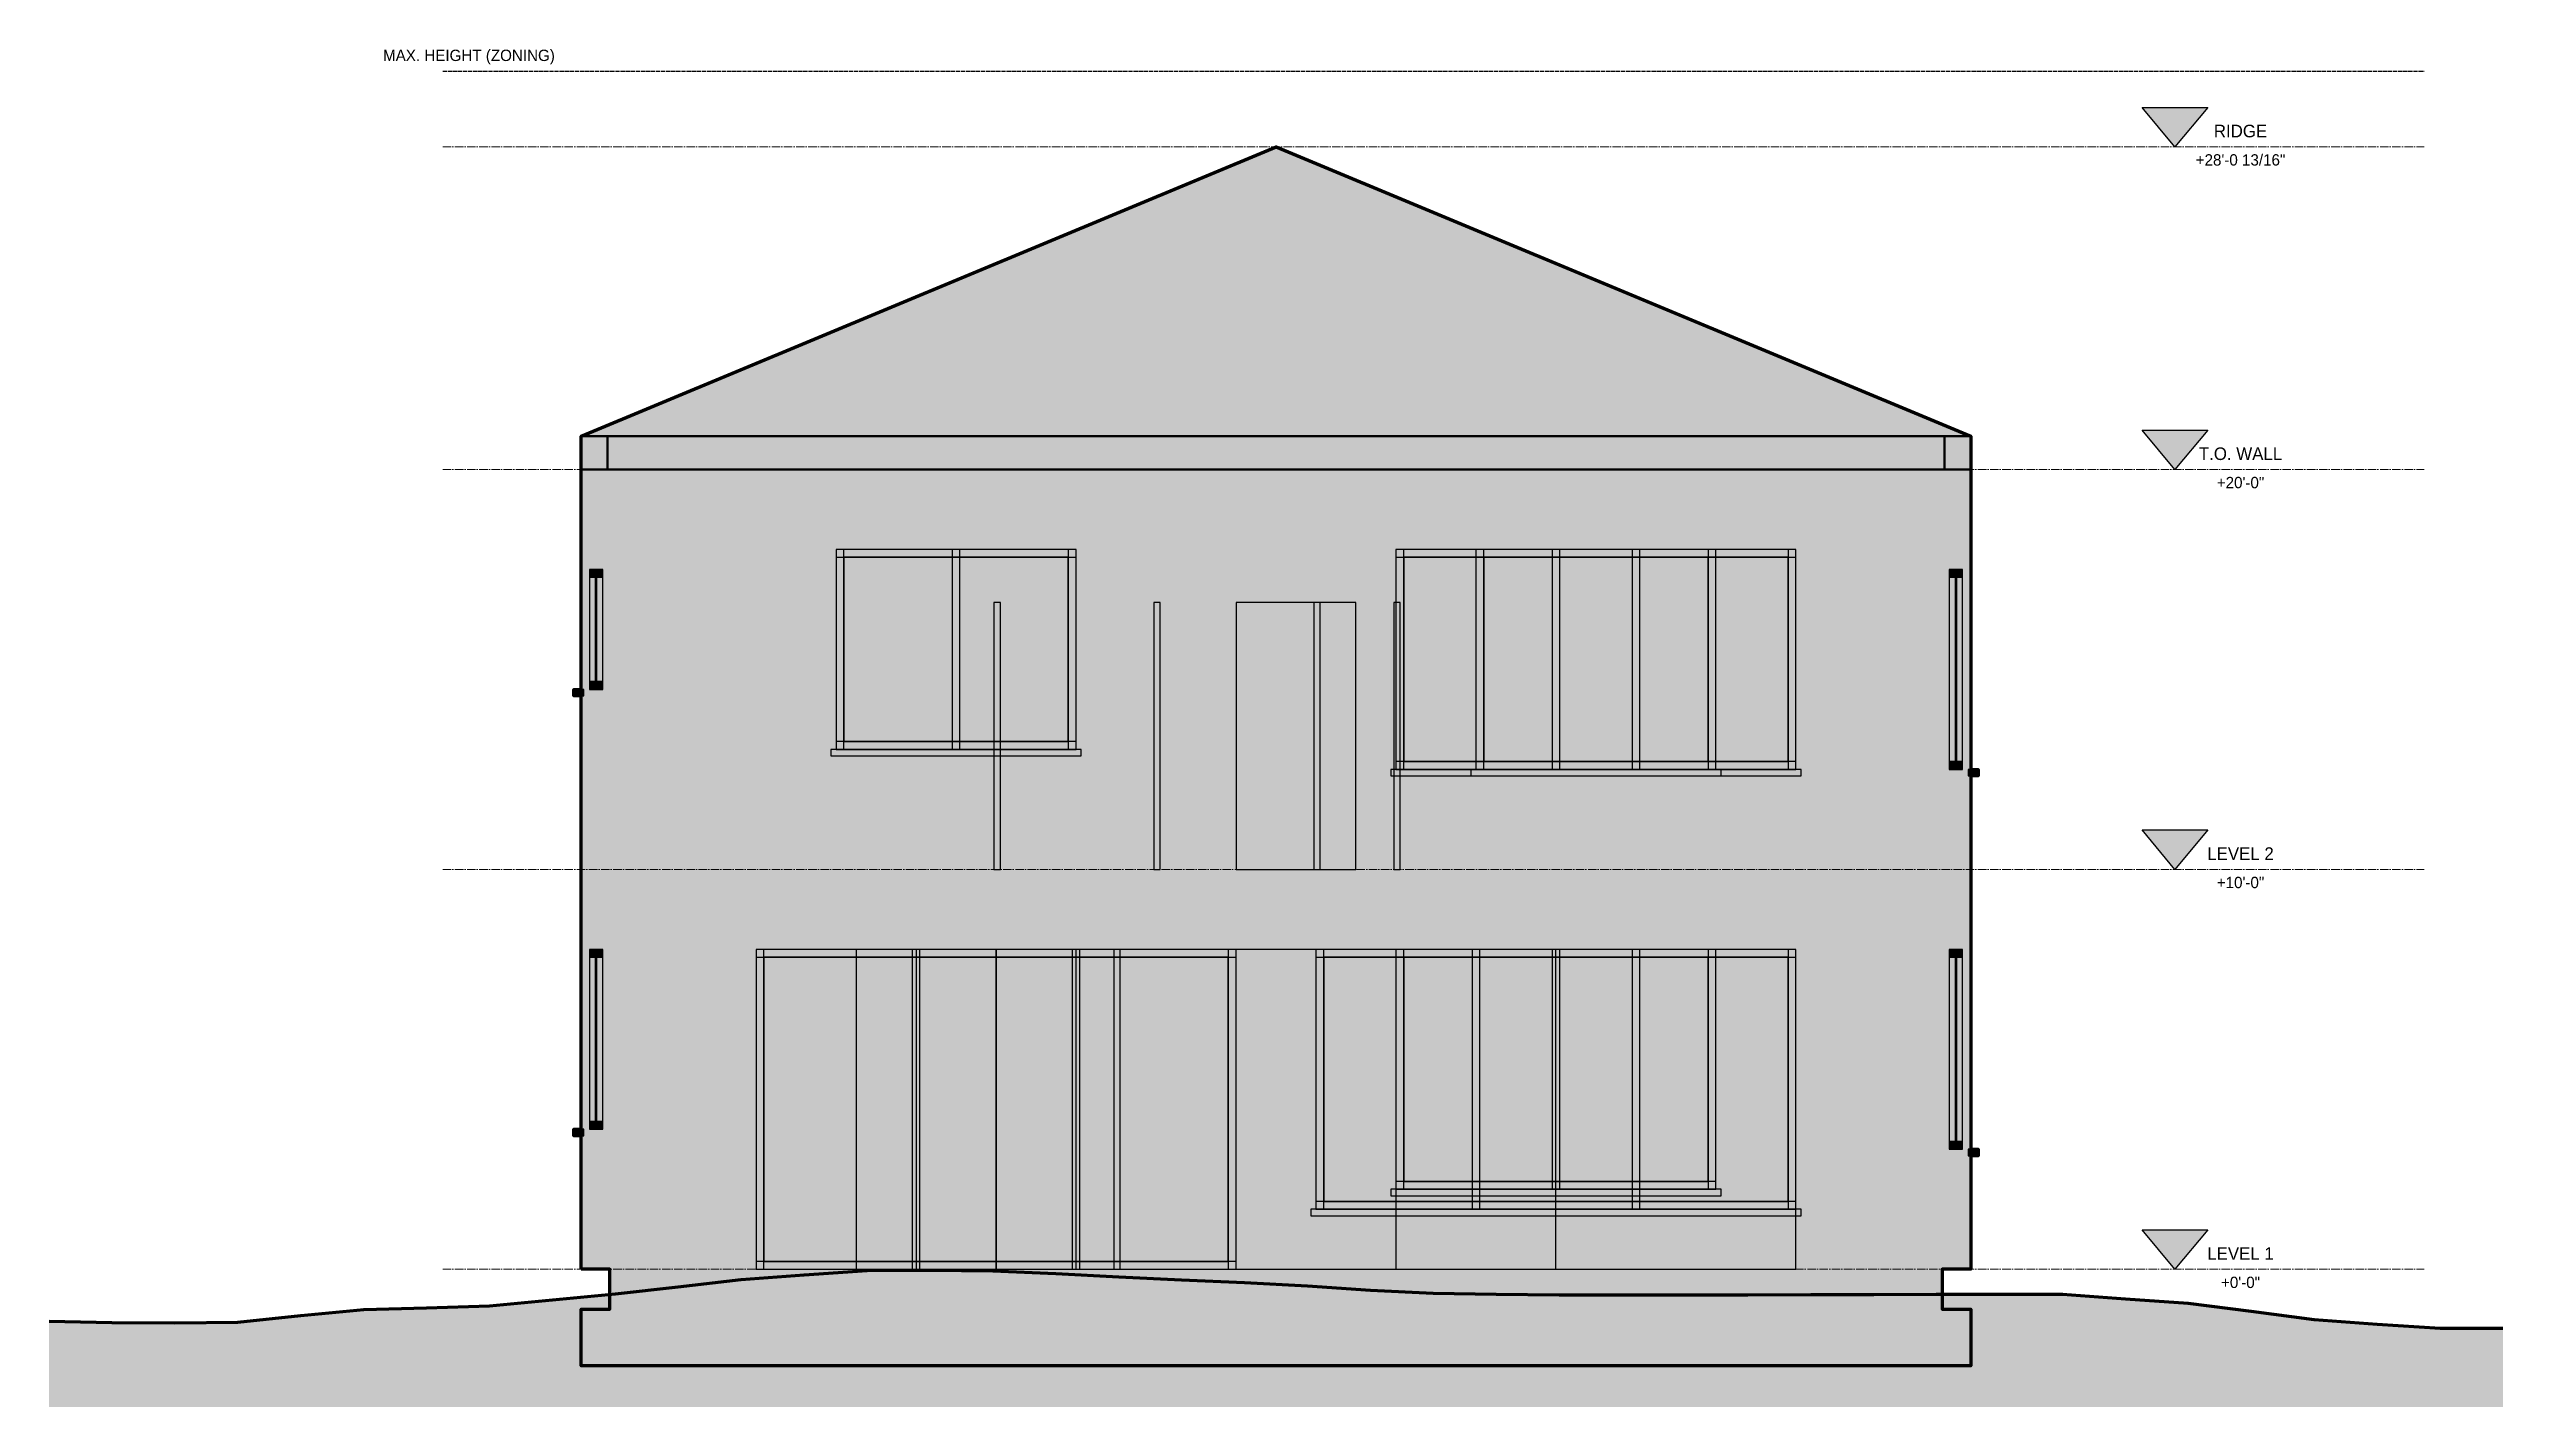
# Model space of a CAD drawing. Header units: inches. Extents: x -368 to 368, y -41 to 367.
import ezdxf
from ezdxf.enums import TextEntityAlignment as Align

# ---------------------------------------------------------------- set-up
doc = ezdxf.new("R2010")
doc.units = ezdxf.units.IN
doc.header["$MEASUREMENT"] = 0
doc.linetypes.add('DASHDOT', pattern=[3.556, 2.54, -0.508, 0, -0.508])
doc.linetypes.add('DASHED', pattern=[1.524, 1.27, -0.254])
for name, color, linetype, lineweight in [('A-ANNO-LEVL', 1, 'DASHDOT', 18), ('A-ANNO-SYMB', 7, 'CONTINUOUS', 25), ('A-ANNO-TEXT', 7, 'CONTINUOUS', 25), ('A-ELEV-FILL', 9, 'CONTINUOUS', 0), ('A-ELEV-OTLN', 7, 'CONTINUOUS', 70), ('A-GLAZ', 4, 'CONTINUOUS', 25), ('A-ROOF', 6, 'CONTINUOUS', 50), ('C-PROP-SBCK', 1, 'DASHED', 25), ('G-GRND', 7, 'CONTINUOUS', 100), ('G-GRND-PATT', 34, 'CONTINUOUS', 0)]:
    doc.layers.add(name, color=color, linetype=linetype, lineweight=lineweight)

msp = doc.modelspace()

# ---------------------------------------------------------------- hatches: boundary and pattern name
at = {"layer": 'A-ANNO-SYMB'}
for points in [[(269.72, 337.29), (259.88, 349.1), (279.56, 349.1)], [(269.72, 240.45), (259.88, 252.27), (279.56, 252.27)], [(269.72, 120.45), (259.88, 132.27), (279.56, 132.27)], [(269.72, 0.45), (259.88, 12.27), (279.56, 12.27)]]:
    msp.add_hatch(color=256, dxfattribs=at).paths.add_polyline_path(points)
at = {"layer": 'A-ELEV-FILL'}
for points in [[(-208.5, 120.45), (-199.5, 120.45), (-199.5, 240.45), (-208.5, 240.45)], [(-208.5, 210.45), (-199.5, 210.45), (-199.5, 240.45), (-208.5, 240.45)], [(-208.5, 120.45), (-199.5, 120.45), (-199.5, 240.45), (-208.5, 240.45)], [(-208.5, 210.45), (-199.5, 210.45), (-199.5, 240.45), (-208.5, 240.45)], [(-208.5, 120.45), (-199.5, 120.45), (-199.5, 240.45), (-208.5, 240.45)], [(-208.5, 120.45), (36, 120.45), (36, 240.45), (-208.5, 240.45)], [(-204, 120.45), (-84, 120.45), (-84, 240.45), (-204, 240.45)], [(-204, 120.45), (-12, 120.45), (-12, 240.45), (-204, 240.45)], [(-199.5, 120.45), (-132, 120.45), (-132, 240.45), (-199.5, 240.45)], [(-132, 216.45), (-60, 216.45), (-60, 240.45), (-132, 240.45)], [(-86.25, 120.45), (-81.75, 120.45), (-81.75, 240.45), (-86.25, 240.45)], [(-86.25, 200.49), (-81.75, 200.49), (-81.75, 240.45), (-86.25, 240.45)], [(-86.25, 120.45), (-81.75, 120.45), (-81.75, 240.45), (-86.25, 240.45)], [(-86.25, 200.49), (-81.75, 200.49), (-81.75, 240.45), (-86.25, 240.45)], [(-86.25, 120.45), (-81.75, 120.45), (-81.75, 240.45), (-86.25, 240.45)], [(-60, 120.45), (60, 120.45), (60, 240.45), (-60, 240.45)], [(-38.25, 120.45), (-33.75, 120.45), (-33.75, 240.45), (-38.25, 240.45)], [(-38.25, 200.49), (-33.75, 200.49), (-33.75, 240.45), (-38.25, 240.45)], [(-38.25, 120.45), (-33.75, 120.45), (-33.75, 240.45), (-38.25, 240.45)], [(-12, 200.49), (24, 200.49), (24, 240.45), (-12, 240.45)], [(9.75, 120.45), (14.25, 120.45), (14.25, 240.45), (9.75, 240.45)], [(9.75, 200.49), (14.25, 200.49), (14.25, 240.45), (9.75, 240.45)], [(9.75, 120.45), (14.25, 120.45), (14.25, 240.45), (9.75, 240.45)], [(12, 120.45), (204, 120.45), (204, 240.45), (12, 240.45)], [(24, 120.45), (204, 120.45), (204, 240.45), (24, 240.45)], [(33.75, 120.45), (38.25, 120.45), (38.25, 240.45), (33.75, 240.45)], [(33.75, 200.49), (38.25, 200.49), (38.25, 240.45), (33.75, 240.45)], [(33.75, 120.45), (38.25, 120.45), (38.25, 240.45), (33.75, 240.45)], [(36, 216.45), (132, 216.45), (132, 240.45), (36, 240.45)], [(60, 216.45), (156, 216.45), (156, 240.45), (60, 240.45)], [(132, 120.45), (199.5, 120.45), (199.5, 240.45), (132, 240.45)], [(156, 120.45), (208.5, 120.45), (208.5, 240.45), (156, 240.45)], [(199.5, 120.45), (208.5, 120.45), (208.5, 240.45), (199.5, 240.45)], [(199.5, 210.45), (208.5, 210.45), (208.5, 240.45), (199.5, 240.45)], [(199.5, 120.45), (208.5, 120.45), (208.5, 240.45), (199.5, 240.45)], [(199.5, 210.45), (208.5, 210.45), (208.5, 240.45), (199.5, 240.45)], [(199.5, 120.45), (208.5, 120.45), (208.5, 240.45), (199.5, 240.45)], [(199.5, 210.45), (208.5, 210.45), (208.5, 240.45), (199.5, 240.45)], [(199.5, 120.45), (208.5, 120.45), (208.5, 240.45), (199.5, 240.45)], [(-208.5, 120.45), (-199.5, 120.45), (-199.5, 174.45), (-208.5, 174.45)], [(-208.5, 120.45), (-199.5, 120.45), (-199.5, 174.45), (-208.5, 174.45)], [(-132, 120.45), (-60, 120.45), (-60, 156.45), (-132, 156.45)], [(36, 120.45), (132, 120.45), (132, 150.45), (36, 150.45)], [(60, 120.45), (156, 120.45), (156, 150.45), (60, 150.45)], [(199.5, 120.45), (208.5, 120.45), (208.5, 150.45), (199.5, 150.45)], [(199.5, 120.45), (208.5, 120.45), (208.5, 150.45), (199.5, 150.45)], [(199.5, 120.45), (208.5, 120.45), (208.5, 150.45), (199.5, 150.45)], [(-208.5, 0.45), (-199.5, 0.45), (-199.5, 120.45), (-208.5, 120.45)], [(-208.5, 96.45), (-199.5, 96.45), (-199.5, 120.45), (-208.5, 120.45)], [(-208.5, 0.45), (-199.5, 0.45), (-199.5, 120.45), (-208.5, 120.45)], [(-208.5, 0.45), (-156, 0.45), (-156, 120.45), (-208.5, 120.45)], [(-204, 0.45), (-108, 0.45), (-108, 120.45), (-204, 120.45)], [(-204, 0.45), (-84, 0.45), (-84, 120.45), (-204, 120.45)], [(-199.89, 108.45), (199.89, 108.45), (199.89, 120.45), (-199.89, 120.45)], [(-199.89, 108.45), (-158.83, 108.45), (-158.83, 120.45), (-199.89, 120.45)], [(-199.5, 0.45), (-126, 0.45), (-126, 120.45), (-199.5, 120.45)], [(-156, 96.45), (-12, 96.45), (-12, 120.45), (-156, 120.45)], [(-126, 96.45), (-84, 96.45), (-84, 120.45), (-126, 120.45)], [(-108, 96.45), (-60, 96.45), (-60, 120.45), (-108, 120.45)], [(-84, 0.45), (12, 0.45), (12, 120.45), (-84, 120.45)], [(-84, 96.45), (84, 96.45), (84, 120.45), (-84, 120.45)], [(-60, 0.45), (36, 0.45), (36, 120.45), (-60, 120.45)], [(-50.25, 0.45), (-45.75, 0.45), (-45.75, 120.45), (-50.25, 120.45)], [(-50.25, 96.45), (-45.75, 96.45), (-45.75, 120.45), (-50.25, 120.45)], [(-50.25, 0.45), (-45.75, 0.45), (-45.75, 120.45), (-50.25, 120.45)], [(-12, 0.45), (36, 0.45), (36, 120.45), (-12, 120.45)], [(12, 96.45), (156, 96.45), (156, 120.45), (12, 120.45)], [(36, 96.45), (156, 96.45), (156, 120.45), (36, 120.45)], [(36, 96.45), (132, 96.45), (132, 120.45), (36, 120.45)], [(84, 0.45), (204, 0.45), (204, 120.45), (84, 120.45)], [(132, 0.45), (199.5, 0.45), (199.5, 120.45), (132, 120.45)], [(156, 0.45), (208.5, 0.45), (208.5, 120.45), (156, 120.45)], [(156, 0.45), (204, 0.45), (204, 120.45), (156, 120.45)], [(199.5, 0.45), (208.5, 0.45), (208.5, 120.45), (199.5, 120.45)], [(199.5, 96.45), (208.5, 96.45), (208.5, 120.45), (199.5, 120.45)], [(199.5, 0.45), (208.5, 0.45), (208.5, 120.45), (199.5, 120.45)], [(199.5, 96.45), (208.5, 96.45), (208.5, 120.45), (199.5, 120.45)], [(199.5, 0.45), (208.5, 0.45), (208.5, 120.45), (199.5, 120.45)], [(-199.2, 0.45), (-160.8, 0.45), (-160.8, 112.95), (-199.2, 112.95)], [(-199.2, 0.45), (-160.8, 0.45), (-160.8, 105.45), (-199.2, 105.45)], [(-199.2, 0.45), (-160.8, 0.45), (-160.8, 97.95), (-199.2, 97.95)], [(-199.2, 0.45), (-160.8, 0.45), (-160.8, 90.45), (-199.2, 90.45)], [(-199.2, 0.45), (-160.8, 0.45), (-160.8, 82.95), (-199.2, 82.95)], [(-199.2, 0.45), (-160.8, 0.45), (-160.8, 75.45), (-199.2, 75.45)], [(-199.2, 0.45), (-160.8, 0.45), (-160.8, 67.95), (-199.2, 67.95)], [(-199.2, 0.45), (-160.8, 0.45), (-160.8, 60.45), (-199.2, 60.45)], [(-199.2, 0.45), (-160.8, 0.45), (-160.8, 52.95), (-199.2, 52.95)], [(-199.2, 0.45), (-160.8, 0.45), (-160.8, 45.45), (-199.2, 45.45)], [(-208.5, 0.45), (-199.5, 0.45), (-199.5, 42.45), (-208.5, 42.45)], [(-199.2, 0.45), (-160.8, 0.45), (-160.8, 37.95), (-199.2, 37.95)], [(-199.2, 0.45), (-160.8, 0.45), (-160.8, 30.45), (-199.2, 30.45)], [(199.5, 0.45), (208.5, 0.45), (208.5, 36.45), (199.5, 36.45)], [(199.5, 0.45), (208.5, 0.45), (208.5, 36.45), (199.5, 36.45)], [(-199.2, 0.45), (-160.8, 0.45), (-160.8, 22.95), (-199.2, 22.95)], [(36, 0.45), (132, 0.45), (132, 24.45), (36, 24.45)], [(-199.2, 0.45), (-160.8, 0.45), (-160.8, 15.45), (-199.2, 15.45)], [(12, 0.45), (156, 0.45), (156, 18.45), (12, 18.45)], [(-199.2, 0.45), (-160.8, 0.45), (-160.8, 7.95), (-199.2, 7.95)], [(-199.89, -11.55), (199.89, -11.55), (199.89, 0.45), (-199.89, 0.45)], [(-208.5, -28.52), (208.5, -28.52), (208.5, -11.55), (-208.5, -11.55)]]:
    msp.add_hatch(color=256, dxfattribs=at).paths.add_polyline_path(points)
at = {"layer": 'A-GLAZ'}
for points in [[(-132, 214.09), (-60, 214.09), (-60, 216.45), (-132, 216.45)], [(-132, 156.45), (-129.64, 156.45), (-129.64, 216.45), (-132, 216.45)], [(-129.64, 158.82), (-62.36, 158.82), (-62.36, 214.09), (-129.64, 214.09)], [(-97.18, 156.45), (-94.82, 156.45), (-94.82, 216.45), (-97.18, 216.45)], [(-62.36, 156.45), (-60, 156.45), (-60, 216.45), (-62.36, 216.45)], [(36, 214.09), (132, 214.09), (132, 216.45), (36, 216.45)], [(36, 150.45), (38.36, 150.45), (38.36, 216.45), (36, 216.45)], [(38.36, 152.82), (129.64, 152.82), (129.64, 214.09), (38.36, 214.09)], [(60, 214.09), (156, 214.09), (156, 216.45), (60, 216.45)], [(60, 150.45), (62.36, 150.45), (62.36, 216.45), (60, 216.45)], [(62.36, 152.82), (153.64, 152.82), (153.64, 214.09), (62.36, 214.09)], [(82.82, 150.45), (85.18, 150.45), (85.18, 216.45), (82.82, 216.45)], [(106.82, 150.45), (109.18, 150.45), (109.18, 216.45), (106.82, 216.45)], [(129.64, 150.45), (132, 150.45), (132, 216.45), (129.64, 216.45)], [(153.64, 150.45), (156, 150.45), (156, 216.45), (153.64, 216.45)], [(-205.97, 174.45), (-202.03, 174.45), (-202.03, 210.45), (-205.97, 210.45)], [(-205.97, 208.09), (-202.03, 208.09), (-202.03, 210.45), (-205.97, 210.45)], [(-205.97, 174.45), (-202.03, 174.45), (-202.03, 210.45), (-205.97, 210.45)], [(-205.97, 174.45), (-202.03, 174.45), (-202.03, 210.45), (-205.97, 210.45)], [(-205.97, 208.09), (-202.03, 208.09), (-202.03, 210.45), (-205.97, 210.45)], [(-205.97, 174.45), (-202.03, 174.45), (-202.03, 210.45), (-205.97, 210.45)], [(-204.24, 176.82), (-203.76, 176.82), (-203.76, 208.09), (-204.24, 208.09)], [(-204.24, 176.82), (-203.76, 176.82), (-203.76, 208.09), (-204.24, 208.09)], [(202.03, 150.45), (205.97, 150.45), (205.97, 210.45), (202.03, 210.45)], [(202.03, 150.45), (205.97, 150.45), (205.97, 210.45), (202.03, 210.45)], [(202.03, 208.09), (205.97, 208.09), (205.97, 210.45), (202.03, 210.45)], [(202.03, 150.45), (205.97, 150.45), (205.97, 210.45), (202.03, 210.45)], [(202.03, 150.45), (205.97, 150.45), (205.97, 210.45), (202.03, 210.45)], [(202.03, 150.45), (205.97, 150.45), (205.97, 210.45), (202.03, 210.45)], [(202.03, 208.09), (205.97, 208.09), (205.97, 210.45), (202.03, 210.45)], [(202.03, 150.45), (205.97, 150.45), (205.97, 210.45), (202.03, 210.45)], [(202.03, 150.45), (205.97, 150.45), (205.97, 210.45), (202.03, 210.45)], [(202.03, 150.45), (205.97, 150.45), (205.97, 210.45), (202.03, 210.45)], [(202.03, 208.09), (205.97, 208.09), (205.97, 210.45), (202.03, 210.45)], [(202.03, 150.45), (205.97, 150.45), (205.97, 210.45), (202.03, 210.45)], [(203.76, 152.82), (204.24, 152.82), (204.24, 208.09), (203.76, 208.09)], [(203.76, 152.82), (204.24, 152.82), (204.24, 208.09), (203.76, 208.09)], [(203.76, 152.82), (204.24, 152.82), (204.24, 208.09), (203.76, 208.09)], [(-84.68, 120.45), (-82.71, 120.45), (-82.71, 200.49), (-84.68, 200.49)], [(-84.68, 120.45), (-82.71, 120.45), (-82.71, 200.49), (-84.68, 200.49)], [(-36.68, 120.45), (-34.71, 120.45), (-34.71, 200.49), (-36.68, 200.49)], [(-12, 120.45), (24, 120.45), (24, 200.49), (-12, 200.49)], [(11.32, 120.45), (13.29, 120.45), (13.29, 200.49), (11.32, 200.49)], [(35.32, 120.45), (37.29, 120.45), (37.29, 200.49), (35.32, 200.49)], [(-205.97, 174.45), (-202.03, 174.45), (-202.03, 176.82), (-205.97, 176.82)], [(-205.97, 174.45), (-202.03, 174.45), (-202.03, 176.82), (-205.97, 176.82)], [(-210.67, 172.49), (-207.71, 172.49), (-207.71, 174.45), (-210.67, 174.45)], [(-210.67, 172.49), (-207.71, 172.49), (-207.71, 174.45), (-210.67, 174.45)], [(-133.57, 154.49), (-58.43, 154.49), (-58.43, 156.45), (-133.57, 156.45)], [(-132, 156.45), (-60, 156.45), (-60, 158.82), (-132, 158.82)], [(34.43, 148.49), (133.57, 148.49), (133.57, 150.45), (34.43, 150.45)], [(36, 150.45), (132, 150.45), (132, 152.82), (36, 152.82)], [(58.43, 148.49), (157.57, 148.49), (157.57, 150.45), (58.43, 150.45)], [(60, 150.45), (156, 150.45), (156, 152.82), (60, 152.82)], [(202.03, 150.45), (205.97, 150.45), (205.97, 152.82), (202.03, 152.82)], [(202.03, 150.45), (205.97, 150.45), (205.97, 152.82), (202.03, 152.82)], [(202.03, 150.45), (205.97, 150.45), (205.97, 152.82), (202.03, 152.82)], [(207.71, 148.49), (210.67, 148.49), (210.67, 150.45), (207.71, 150.45)], [(207.71, 148.49), (210.67, 148.49), (210.67, 150.45), (207.71, 150.45)], [(207.71, 148.49), (210.67, 148.49), (210.67, 150.45), (207.71, 150.45)], [(-205.97, 42.45), (-202.03, 42.45), (-202.03, 96.45), (-205.97, 96.45)], [(-205.97, 42.45), (-202.03, 42.45), (-202.03, 96.45), (-205.97, 96.45)], [(-205.97, 94.09), (-202.03, 94.09), (-202.03, 96.45), (-205.97, 96.45)], [(-205.97, 42.45), (-202.03, 42.45), (-202.03, 96.45), (-205.97, 96.45)], [(-156, 94.09), (-12, 94.09), (-12, 96.45), (-156, 96.45)], [(-156, 0.45), (-153.64, 0.45), (-153.64, 96.45), (-156, 96.45)], [(-126, 0.45), (-84, 0.45), (-84, 96.45), (-126, 96.45)], [(-109.18, 0.45), (-106.82, 0.45), (-106.82, 96.45), (-109.18, 96.45)], [(-108, 0.45), (-60, 0.45), (-60, 96.45), (-108, 96.45)], [(-84, 0.45), (84, 0.45), (84, 96.45), (-84, 96.45)], [(-61.18, 0.45), (-58.82, 0.45), (-58.82, 96.45), (-61.18, 96.45)], [(-48.68, 0.45), (-46.71, 0.45), (-46.71, 96.45), (-48.68, 96.45)], [(-14.36, 0.45), (-12, 0.45), (-12, 96.45), (-14.36, 96.45)], [(12, 94.09), (156, 94.09), (156, 96.45), (12, 96.45)], [(12, 18.45), (14.36, 18.45), (14.36, 96.45), (12, 96.45)], [(36, 0.45), (156, 0.45), (156, 96.45), (36, 96.45)], [(36, 94.09), (132, 94.09), (132, 96.45), (36, 96.45)], [(36, 24.45), (38.36, 24.45), (38.36, 96.45), (36, 96.45)], [(58.82, 18.45), (61.18, 18.45), (61.18, 96.45), (58.82, 96.45)], [(82.82, 24.45), (85.18, 24.45), (85.18, 96.45), (82.82, 96.45)], [(106.82, 18.45), (109.18, 18.45), (109.18, 96.45), (106.82, 96.45)], [(129.64, 24.45), (132, 24.45), (132, 96.45), (129.64, 96.45)], [(153.64, 18.45), (156, 18.45), (156, 96.45), (153.64, 96.45)], [(202.03, 36.45), (205.97, 36.45), (205.97, 96.45), (202.03, 96.45)], [(202.03, 94.09), (205.97, 94.09), (205.97, 96.45), (202.03, 96.45)], [(202.03, 36.45), (205.97, 36.45), (205.97, 96.45), (202.03, 96.45)], [(202.03, 36.45), (205.97, 36.45), (205.97, 96.45), (202.03, 96.45)], [(202.03, 36.45), (205.97, 36.45), (205.97, 96.45), (202.03, 96.45)], [(202.03, 94.09), (205.97, 94.09), (205.97, 96.45), (202.03, 96.45)], [(202.03, 36.45), (205.97, 36.45), (205.97, 96.45), (202.03, 96.45)], [(-204.24, 44.82), (-203.76, 44.82), (-203.76, 94.09), (-204.24, 94.09)], [(-153.64, 2.82), (-14.36, 2.82), (-14.36, 94.09), (-153.64, 94.09)], [(14.36, 20.82), (153.64, 20.82), (153.64, 94.09), (14.36, 94.09)], [(38.36, 26.82), (129.64, 26.82), (129.64, 94.09), (38.36, 94.09)], [(203.76, 38.82), (204.24, 38.82), (204.24, 94.09), (203.76, 94.09)], [(203.76, 38.82), (204.24, 38.82), (204.24, 94.09), (203.76, 94.09)], [(-205.97, 42.45), (-202.03, 42.45), (-202.03, 44.82), (-205.97, 44.82)], [(-210.67, 40.49), (-207.71, 40.49), (-207.71, 42.45), (-210.67, 42.45)], [(202.03, 36.45), (205.97, 36.45), (205.97, 38.82), (202.03, 38.82)], [(202.03, 36.45), (205.97, 36.45), (205.97, 38.82), (202.03, 38.82)], [(207.71, 34.49), (210.67, 34.49), (210.67, 36.45), (207.71, 36.45)], [(207.71, 34.49), (210.67, 34.49), (210.67, 36.45), (207.71, 36.45)], [(34.43, 22.49), (133.57, 22.49), (133.57, 24.45), (34.43, 24.45)], [(36, 24.45), (132, 24.45), (132, 26.82), (36, 26.82)], [(10.43, 16.49), (157.57, 16.49), (157.57, 18.45), (10.43, 18.45)], [(12, 18.45), (156, 18.45), (156, 20.82), (12, 20.82)], [(-156, 0.45), (-12, 0.45), (-12, 2.82), (-156, 2.82)]]:
    msp.add_hatch(color=256, dxfattribs=at).paths.add_polyline_path(points)
at = {"layer": 'A-ROOF'}
for points in [[(0, 337.29), (-208.5, 250.41), (208.5, 250.41)], [(-208.5, 240.45), (208.5, 240.45), (208.5, 250.41), (-208.5, 250.41)], [(-200.63, 240.45), (200.63, 240.45), (200.63, 250.41), (-200.63, 250.41)]]:
    msp.add_hatch(color=256, dxfattribs=at).paths.add_polyline_path(points)
at = {"layer": 'G-GRND-PATT'}
msp.add_hatch(color=256, dxfattribs=at).paths.add_polyline_path([(-368.15, -15.08), (-349.27, -15.54), (-330.39, -15.65), (-311.51, -15.38), (-292.63, -13.46), (-273.75, -11.67), (-254.87, -11.12), (-235.99, -10.56), (-217.11, -8.76), (-198.23, -6.96), (-179.35, -4.8), (-160.47, -2.63), (-141.59, -1.22), (-122.72, 0.04), (-103.84, 0.17), (-84.96, -0.06), (-66.08, -0.8), (-47.2, -1.79), (-28.32, -2.68), (-9.44, -3.49), (9.44, -4.55), (28.32, -5.87), (47.2, -6.76), (66.08, -7.06), (84.96, -7.26), (103.84, -7.26), (122.72, -7.25), (141.59, -7.2), (160.47, -7.15), (179.35, -7.1), (198.23, -7.04), (217.11, -7.04), (235.99, -7.04), (254.87, -8.38), (273.75, -9.73), (292.63, -12.12), (311.51, -14.64), (330.39, -16.06), (349.27, -17.24), (368.15, -17.24), (368.15, -40.86), (-368.15, -40.86), (-368.15, -15.08)])

# ---------------------------------------------------------------- linework, layer by layer
at = {"layer": 'A-ANNO-LEVL'}
for points in [[(-250.04, 337.29), (344.52, 337.29)], [(-250.04, 240.45), (344.52, 240.45)], [(-250.04, 120.45), (344.52, 120.45)], [(-250.04, 0.45), (344.52, 0.45)]]:
    msp.add_lwpolyline(points, dxfattribs=at)
at = {"layer": 'A-ANNO-SYMB'}
for points in [[(269.72, 337.29), (259.88, 349.1), (279.56, 349.1)], [(269.72, 240.45), (259.88, 252.27), (279.56, 252.27)], [(269.72, 120.45), (259.88, 132.27), (279.56, 132.27)], [(269.72, 0.45), (259.88, 12.27), (279.56, 12.27)]]:
    msp.add_lwpolyline(points, close=True, dxfattribs=at)
at = {"layer": 'A-ELEV-OTLN'}
msp.add_lwpolyline([(-208.5, 0.45), (-208.5, 40.49), (-210.67, 40.49), (-210.67, 42.45), (-208.5, 42.45), (-208.5, 96.45), (-208.5, 120.45), (-208.5, 172.49), (-210.67, 172.49), (-210.67, 174.45), (-208.5, 174.45), (-208.5, 210.45), (-208.5, 240.45), (-208.5, 250.41), (0, 337.29), (208.5, 250.41), (208.5, 240.45), (208.5, 210.45), (208.5, 150.45), (210.67, 150.45), (210.67, 148.49), (208.5, 148.49), (208.5, 120.45), (208.5, 96.45), (208.5, 36.45), (210.67, 36.45), (210.67, 34.49), (208.5, 34.49), (208.5, 0.45), (204, 0.45), (199.89, 0.45), (199.89, -11.55), (208.5, -11.55), (208.5, -28.52), (-208.5, -28.52), (-208.5, -11.55), (-199.89, -11.55), (-199.89, 0.45), (-204, 0.45), (-208.5, 0.45)], close=True, dxfattribs=at)
at = {"layer": 'A-GLAZ'}
for points in [[(-132, 214.09), (-60, 214.09), (-60, 216.45), (-132, 216.45)], [(-132, 156.45), (-129.64, 156.45), (-129.64, 216.45), (-132, 216.45)], [(-129.64, 158.82), (-62.36, 158.82), (-62.36, 214.09), (-129.64, 214.09)], [(-97.18, 156.45), (-94.82, 156.45), (-94.82, 216.45), (-97.18, 216.45)], [(-62.36, 156.45), (-60, 156.45), (-60, 216.45), (-62.36, 216.45)], [(36, 214.09), (132, 214.09), (132, 216.45), (36, 216.45)], [(36, 150.45), (38.36, 150.45), (38.36, 216.45), (36, 216.45)], [(38.36, 152.82), (129.64, 152.82), (129.64, 214.09), (38.36, 214.09)], [(60, 214.09), (156, 214.09), (156, 216.45), (60, 216.45)], [(60, 150.45), (62.36, 150.45), (62.36, 216.45), (60, 216.45)], [(62.36, 152.82), (153.64, 152.82), (153.64, 214.09), (62.36, 214.09)], [(82.82, 150.45), (85.18, 150.45), (85.18, 216.45), (82.82, 216.45)], [(106.82, 150.45), (109.18, 150.45), (109.18, 216.45), (106.82, 216.45)], [(129.64, 150.45), (132, 150.45), (132, 216.45), (129.64, 216.45)], [(153.64, 150.45), (156, 150.45), (156, 216.45), (153.64, 216.45)], [(-205.97, 174.45), (-202.03, 174.45), (-202.03, 210.45), (-205.97, 210.45)], [(-205.97, 208.09), (-202.03, 208.09), (-202.03, 210.45), (-205.97, 210.45)], [(-205.97, 174.45), (-202.03, 174.45), (-202.03, 210.45), (-205.97, 210.45)], [(-205.97, 174.45), (-202.03, 174.45), (-202.03, 210.45), (-205.97, 210.45)], [(-205.97, 208.09), (-202.03, 208.09), (-202.03, 210.45), (-205.97, 210.45)], [(-205.97, 174.45), (-202.03, 174.45), (-202.03, 210.45), (-205.97, 210.45)], [(-204.24, 176.82), (-203.76, 176.82), (-203.76, 208.09), (-204.24, 208.09)], [(-204.24, 176.82), (-203.76, 176.82), (-203.76, 208.09), (-204.24, 208.09)], [(202.03, 150.45), (205.97, 150.45), (205.97, 210.45), (202.03, 210.45)], [(202.03, 150.45), (205.97, 150.45), (205.97, 210.45), (202.03, 210.45)], [(202.03, 208.09), (205.97, 208.09), (205.97, 210.45), (202.03, 210.45)], [(202.03, 150.45), (205.97, 150.45), (205.97, 210.45), (202.03, 210.45)], [(202.03, 150.45), (205.97, 150.45), (205.97, 210.45), (202.03, 210.45)], [(202.03, 150.45), (205.97, 150.45), (205.97, 210.45), (202.03, 210.45)], [(202.03, 208.09), (205.97, 208.09), (205.97, 210.45), (202.03, 210.45)], [(202.03, 150.45), (205.97, 150.45), (205.97, 210.45), (202.03, 210.45)], [(202.03, 150.45), (205.97, 150.45), (205.97, 210.45), (202.03, 210.45)], [(202.03, 150.45), (205.97, 150.45), (205.97, 210.45), (202.03, 210.45)], [(202.03, 208.09), (205.97, 208.09), (205.97, 210.45), (202.03, 210.45)], [(202.03, 150.45), (205.97, 150.45), (205.97, 210.45), (202.03, 210.45)], [(203.76, 152.82), (204.24, 152.82), (204.24, 208.09), (203.76, 208.09)], [(203.76, 152.82), (204.24, 152.82), (204.24, 208.09), (203.76, 208.09)], [(203.76, 152.82), (204.24, 152.82), (204.24, 208.09), (203.76, 208.09)], [(-84.68, 120.45), (-82.71, 120.45), (-82.71, 200.49), (-84.68, 200.49)], [(-84.68, 120.45), (-82.71, 120.45), (-82.71, 200.49), (-84.68, 200.49)], [(-36.68, 120.45), (-34.71, 120.45), (-34.71, 200.49), (-36.68, 200.49)], [(-12, 120.45), (24, 120.45), (24, 200.49), (-12, 200.49)], [(11.32, 120.45), (13.29, 120.45), (13.29, 200.49), (11.32, 200.49)], [(35.32, 120.45), (37.29, 120.45), (37.29, 200.49), (35.32, 200.49)], [(-205.97, 174.45), (-202.03, 174.45), (-202.03, 176.82), (-205.97, 176.82)], [(-205.97, 174.45), (-202.03, 174.45), (-202.03, 176.82), (-205.97, 176.82)], [(-210.67, 172.49), (-207.71, 172.49), (-207.71, 174.45), (-210.67, 174.45)], [(-210.67, 172.49), (-207.71, 172.49), (-207.71, 174.45), (-210.67, 174.45)], [(-133.57, 154.49), (-58.43, 154.49), (-58.43, 156.45), (-133.57, 156.45)], [(-132, 156.45), (-60, 156.45), (-60, 158.82), (-132, 158.82)], [(34.43, 148.49), (133.57, 148.49), (133.57, 150.45), (34.43, 150.45)], [(36, 150.45), (132, 150.45), (132, 152.82), (36, 152.82)], [(58.43, 148.49), (157.57, 148.49), (157.57, 150.45), (58.43, 150.45)], [(60, 150.45), (156, 150.45), (156, 152.82), (60, 152.82)], [(202.03, 150.45), (205.97, 150.45), (205.97, 152.82), (202.03, 152.82)], [(202.03, 150.45), (205.97, 150.45), (205.97, 152.82), (202.03, 152.82)], [(202.03, 150.45), (205.97, 150.45), (205.97, 152.82), (202.03, 152.82)], [(207.71, 148.49), (210.67, 148.49), (210.67, 150.45), (207.71, 150.45)], [(207.71, 148.49), (210.67, 148.49), (210.67, 150.45), (207.71, 150.45)], [(207.71, 148.49), (210.67, 148.49), (210.67, 150.45), (207.71, 150.45)], [(-205.97, 42.45), (-202.03, 42.45), (-202.03, 96.45), (-205.97, 96.45)], [(-205.97, 42.45), (-202.03, 42.45), (-202.03, 96.45), (-205.97, 96.45)], [(-205.97, 94.09), (-202.03, 94.09), (-202.03, 96.45), (-205.97, 96.45)], [(-205.97, 42.45), (-202.03, 42.45), (-202.03, 96.45), (-205.97, 96.45)], [(-156, 94.09), (-12, 94.09), (-12, 96.45), (-156, 96.45)], [(-156, 0.45), (-153.64, 0.45), (-153.64, 96.45), (-156, 96.45)], [(-126, 0.45), (-84, 0.45), (-84, 96.45), (-126, 96.45)], [(-109.18, 0.45), (-106.82, 0.45), (-106.82, 96.45), (-109.18, 96.45)], [(-108, 0.45), (-60, 0.45), (-60, 96.45), (-108, 96.45)], [(-84, 0.45), (84, 0.45), (84, 96.45), (-84, 96.45)], [(-61.18, 0.45), (-58.82, 0.45), (-58.82, 96.45), (-61.18, 96.45)], [(-48.68, 0.45), (-46.71, 0.45), (-46.71, 96.45), (-48.68, 96.45)], [(-14.36, 0.45), (-12, 0.45), (-12, 96.45), (-14.36, 96.45)], [(12, 94.09), (156, 94.09), (156, 96.45), (12, 96.45)], [(12, 18.45), (14.36, 18.45), (14.36, 96.45), (12, 96.45)], [(36, 0.45), (156, 0.45), (156, 96.45), (36, 96.45)], [(36, 94.09), (132, 94.09), (132, 96.45), (36, 96.45)], [(36, 24.45), (38.36, 24.45), (38.36, 96.45), (36, 96.45)], [(58.82, 18.45), (61.18, 18.45), (61.18, 96.45), (58.82, 96.45)], [(82.82, 24.45), (85.18, 24.45), (85.18, 96.45), (82.82, 96.45)], [(106.82, 18.45), (109.18, 18.45), (109.18, 96.45), (106.82, 96.45)], [(129.64, 24.45), (132, 24.45), (132, 96.45), (129.64, 96.45)], [(153.64, 18.45), (156, 18.45), (156, 96.45), (153.64, 96.45)], [(202.03, 36.45), (205.97, 36.45), (205.97, 96.45), (202.03, 96.45)], [(202.03, 94.09), (205.97, 94.09), (205.97, 96.45), (202.03, 96.45)], [(202.03, 36.45), (205.97, 36.45), (205.97, 96.45), (202.03, 96.45)], [(202.03, 36.45), (205.97, 36.45), (205.97, 96.45), (202.03, 96.45)], [(202.03, 36.45), (205.97, 36.45), (205.97, 96.45), (202.03, 96.45)], [(202.03, 94.09), (205.97, 94.09), (205.97, 96.45), (202.03, 96.45)], [(202.03, 36.45), (205.97, 36.45), (205.97, 96.45), (202.03, 96.45)], [(-204.24, 44.82), (-203.76, 44.82), (-203.76, 94.09), (-204.24, 94.09)], [(-153.64, 2.82), (-14.36, 2.82), (-14.36, 94.09), (-153.64, 94.09)], [(14.36, 20.82), (153.64, 20.82), (153.64, 94.09), (14.36, 94.09)], [(38.36, 26.82), (129.64, 26.82), (129.64, 94.09), (38.36, 94.09)], [(203.76, 38.82), (204.24, 38.82), (204.24, 94.09), (203.76, 94.09)], [(203.76, 38.82), (204.24, 38.82), (204.24, 94.09), (203.76, 94.09)], [(-205.97, 42.45), (-202.03, 42.45), (-202.03, 44.82), (-205.97, 44.82)], [(-210.67, 40.49), (-207.71, 40.49), (-207.71, 42.45), (-210.67, 42.45)], [(202.03, 36.45), (205.97, 36.45), (205.97, 38.82), (202.03, 38.82)], [(202.03, 36.45), (205.97, 36.45), (205.97, 38.82), (202.03, 38.82)], [(207.71, 34.49), (210.67, 34.49), (210.67, 36.45), (207.71, 36.45)], [(207.71, 34.49), (210.67, 34.49), (210.67, 36.45), (207.71, 36.45)], [(34.43, 22.49), (133.57, 22.49), (133.57, 24.45), (34.43, 24.45)], [(36, 24.45), (132, 24.45), (132, 26.82), (36, 26.82)], [(10.43, 16.49), (157.57, 16.49), (157.57, 18.45), (10.43, 18.45)], [(12, 18.45), (156, 18.45), (156, 20.82), (12, 20.82)], [(-156, 0.45), (-12, 0.45), (-12, 2.82), (-156, 2.82)]]:
    msp.add_lwpolyline(points, close=True, dxfattribs=at)
at = {"layer": 'A-ROOF'}
for points in [[(0, 337.29), (-208.5, 250.41), (208.5, 250.41)], [(-208.5, 240.45), (208.5, 240.45), (208.5, 250.41), (-208.5, 250.41)], [(-200.63, 240.45), (200.63, 240.45), (200.63, 250.41), (-200.63, 250.41)]]:
    msp.add_lwpolyline(points, close=True, dxfattribs=at)
at = {"layer": 'C-PROP-SBCK'}
msp.add_lwpolyline([(-250.04, 360), (344.52, 360)], dxfattribs=at)
at = {"layer": 'G-GRND'}
msp.add_lwpolyline([(-368.15, -15.08), (-349.27, -15.54), (-330.39, -15.65), (-311.51, -15.38), (-292.63, -13.46), (-273.75, -11.67), (-254.87, -11.12), (-235.99, -10.56), (-217.11, -8.76), (-198.23, -6.96), (-179.35, -4.8), (-160.47, -2.63), (-141.59, -1.22), (-122.72, 0.04), (-103.84, 0.17), (-84.96, -0.06), (-66.08, -0.8), (-47.2, -1.79), (-28.32, -2.68), (-9.44, -3.49), (9.44, -4.55), (28.32, -5.87), (47.2, -6.76), (66.08, -7.06), (84.96, -7.26), (103.84, -7.26), (122.72, -7.25), (141.59, -7.2), (160.47, -7.15), (179.35, -7.1), (198.23, -7.04), (217.11, -7.04), (235.99, -7.04), (254.87, -8.38), (273.75, -9.73), (292.63, -12.12), (311.51, -14.64), (330.39, -16.06), (349.27, -17.24), (368.15, -17.24)], dxfattribs=at)

# ---------------------------------------------------------------- texts
at = {"layer": 'A-ANNO-TEXT'}
for s, height, p in [('MAX. HEIGHT (ZONING)', 3.4016, (-242.16, 364.72)), ('RIDGE', 3.78, (289.41, 342.01)), ('+28\'-0 13/16"', 3.4016, (289.41, 333.35)), ('T.O. WALL', 3.78, (289.41, 245.18)), ('+20\'-0"', 3.402, (289.41, 236.52)), ('LEVEL 2', 3.78, (289.41, 125.18)), ('+10\'-0"', 3.402, (289.41, 116.52)), ('LEVEL 1', 3.78, (289.41, 5.18)), ('+0\'-0"', 3.402, (289.41, -3.48))]:
    msp.add_text(s, height=height, dxfattribs=at).set_placement(p, align=Align.MIDDLE_CENTER)

doc.saveas('drawing.dxf')
